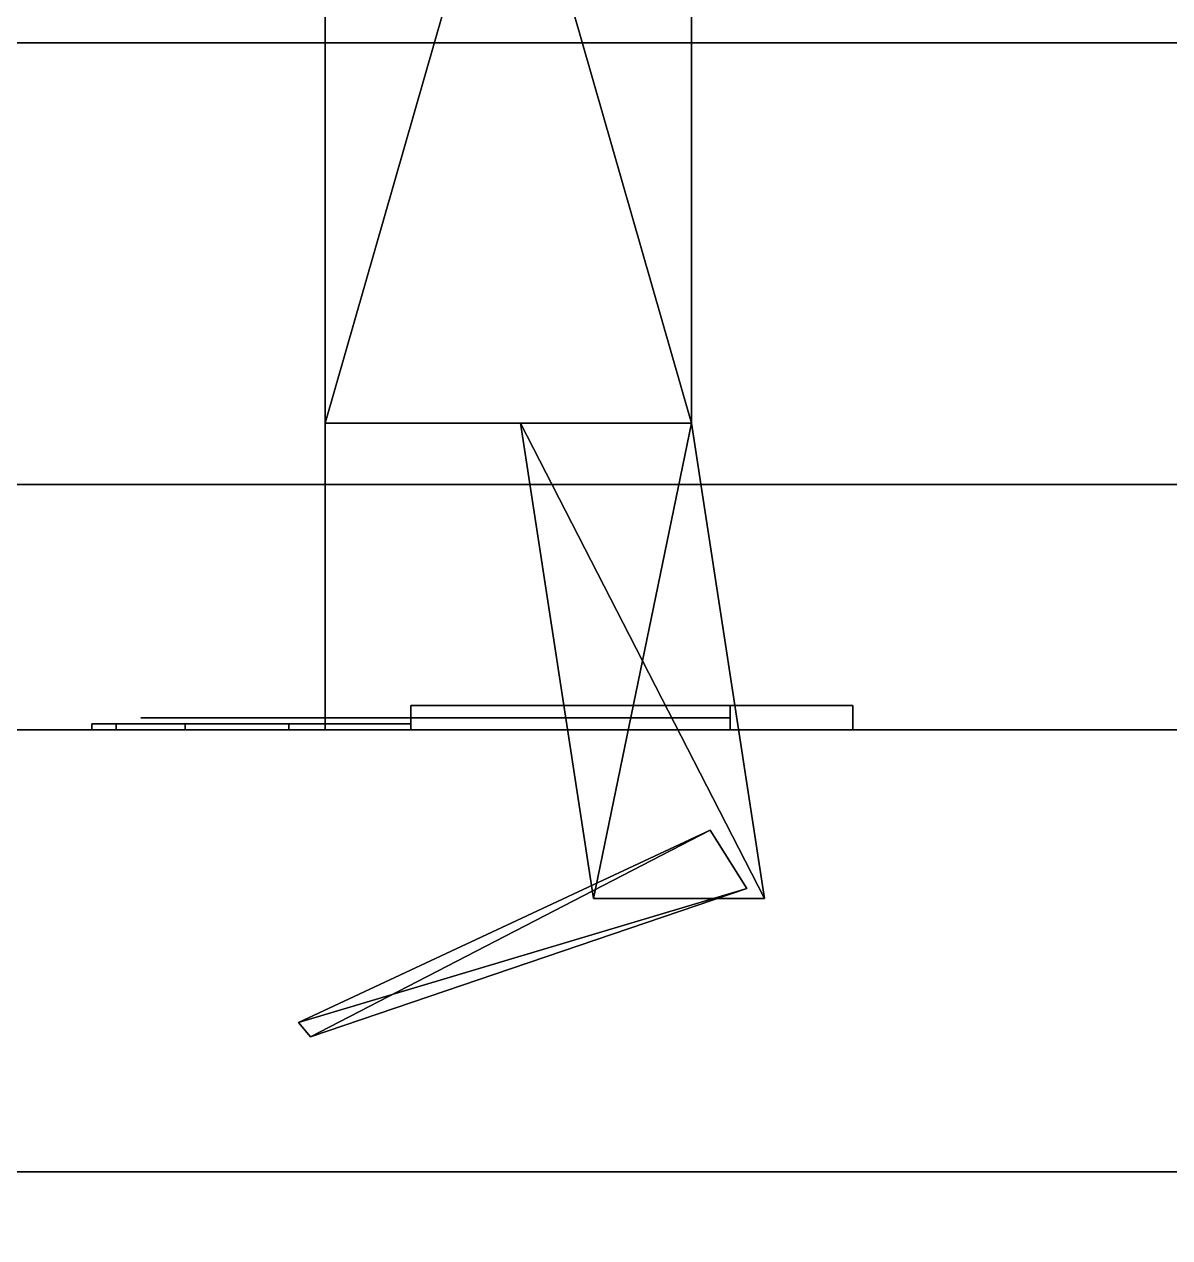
# Model space of a CAD drawing. Extents: x 0 to 5228, y -2725 to 0.
# Drawn here: x 4412.25 to 4458.91, y -750.68 to -701.25 of the extents above; entities that cross this region are included whole.
import ezdxf

# ---------------------------------------------------------------- set-up
doc = ezdxf.new("R2010")
doc.units = 0
for name, color, linetype in [('LAYER0', 7, 'CONTINUOUS'), ('LAYER1', 7, 'CONTINUOUS'), ('LAYER755', 251, 'CONTINUOUS'), ('LAYER757', 7, 'CONTINUOUS'), ('LAYER758', 251, 'CONTINUOUS'), ('LAYER792', 7, 'CONTINUOUS'), ('LAYER793', 7, 'CONTINUOUS'), ('LAYER797', 28, 'CONTINUOUS'), ('LAYER798', 253, 'CONTINUOUS'), ('LAYER799', 28, 'CONTINUOUS'), ('LAYER800', 253, 'CONTINUOUS'), ('LAYER801', 28, 'CONTINUOUS'), ('LAYER802', 253, 'CONTINUOUS'), ('LAYER803', 28, 'CONTINUOUS'), ('LAYER804', 253, 'CONTINUOUS'), ('LAYER805', 28, 'CONTINUOUS'), ('LAYER806', 253, 'CONTINUOUS'), ('LAYER807', 251, 'CONTINUOUS')]:
    doc.layers.add(name, color=color, linetype=linetype)

msp = doc.modelspace()

# ---------------------------------------------------------------- linework, layer by layer
at = {"layer": 'LAYER0', "invisible_edges": 1}
for points in [[(5227.5, 0), (0, -2725.14), (0, 0), (5227.5, 0)], [(5227.5, -2725.14, 5), (0, 0, 5), (0, -2725.14, 5), (5227.5, -2725.14, 5)], [(0, 0, 5), (5227.5, -2725.14, 5), (5227.5, 0, 5), (0, 0, 5)], [(0, -2725.14), (5227.5, 0), (5227.5, -2725.14), (0, -2725.14)]]:
    msp.add_3dface(points, dxfattribs=at)
at = {"layer": 'LAYER755', "invisible_edges": 1}
for points in [[(5098.5, -702, 2545), (3038.5, -702, 2475), (3038.5, -702, 2545), (5098.5, -702, 2545)], [(3038.5, -702, 2475), (5098.5, -702, 2545), (5098.5, -702, 2475), (3038.5, -702, 2475)], [(5098.5, -720, 2475), (3038.5, -702, 2475), (5098.5, -702, 2475), (5098.5, -720, 2475)], [(3038.5, -702, 2475), (5098.5, -720, 2475), (3038.5, -720, 2475), (3038.5, -702, 2475)], [(3038.5, -720, 2545), (5098.5, -702, 2545), (3038.5, -702, 2545), (3038.5, -720, 2545)], [(5098.5, -702, 2545), (3038.5, -720, 2545), (5098.5, -720, 2545), (5098.5, -702, 2545)], [(5098.5, -720, 2475), (3038.5, -720, 2545), (3038.5, -720, 2475), (5098.5, -720, 2475)], [(3038.5, -720, 2545), (5098.5, -720, 2475), (5098.5, -720, 2545), (3038.5, -720, 2545)]]:
    msp.add_3dface(points, dxfattribs=at)
at = {"layer": 'LAYER757', "invisible_edges": 1}
for points in [[(4424.5, -174.6001, 1992), (4768.5, -730, 1992), (4768.5, -174.6001, 1992), (4424.5, -174.6001, 1992)], [(4768.5, -730, 1992), (4424.5, -174.6001, 1992), (4424.5, -730, 1992), (4768.5, -730, 1992)], [(4424.5, -174.6001, 1992), (4424.5, -730, 1974), (4424.5, -730, 1992), (4424.5, -174.6001, 1992)], [(4424.5, -730, 1974), (4424.5, -174.6001, 1992), (4424.5, -174.6001, 1974), (4424.5, -730, 1974)], [(4424.5, -730, 1974), (4768.5, -174.6001, 1974), (4768.5, -730, 1974), (4424.5, -730, 1974)], [(4768.5, -174.6001, 1974), (4424.5, -730, 1974), (4424.5, -174.6001, 1974), (4768.5, -174.6001, 1974)], [(4424.5, -730, 1974), (4768.5, -730, 1992), (4424.5, -730, 1992), (4424.5, -730, 1974)], [(4768.5, -730, 1992), (4424.5, -730, 1974), (4768.5, -730, 1974), (4768.5, -730, 1992)]]:
    msp.add_3dface(points, dxfattribs=at)
at = {"layer": 'LAYER758', "invisible_edges": 1}
for points in [[(4406.5, -150, 155), (4424.5, -730, 155), (4406.5, -730, 155), (4406.5, -150, 155)], [(4424.5, -730, 155), (4406.5, -150, 155), (4424.5, -150, 155), (4424.5, -730, 155)], [(4424.5, -150, 2475), (4406.5, -730, 2475), (4424.5, -730, 2475), (4424.5, -150, 2475)], [(4406.5, -730, 2475), (4424.5, -150, 2475), (4406.5, -150, 2475), (4406.5, -730, 2475)], [(4424.5, -150, 2475), (4424.5, -730, 155), (4424.5, -150, 155), (4424.5, -150, 2475)], [(4424.5, -730, 155), (4424.5, -150, 2475), (4424.5, -730, 2475), (4424.5, -730, 155)], [(4406.5, -730, 2475), (4424.5, -730, 155), (4424.5, -730, 2475), (4406.5, -730, 2475)], [(4424.5, -730, 155), (4406.5, -730, 2475), (4406.5, -730, 155), (4424.5, -730, 155)]]:
    msp.add_3dface(points, dxfattribs=at)
at = {"layer": 'LAYER792', "invisible_edges": 1}
for points in [[(4768.5, -150, 156), (4424.5, -730, 156), (4424.5, -150, 156), (4768.5, -150, 156)], [(4424.5, -730, 156), (4768.5, -150, 156), (4768.5, -730, 156), (4424.5, -730, 156)], [(4424.5, -150, 174), (4424.5, -730, 156), (4424.5, -730, 174), (4424.5, -150, 174)], [(4424.5, -730, 156), (4424.5, -150, 174), (4424.5, -150, 156), (4424.5, -730, 156)], [(4768.5, -730, 174), (4424.5, -150, 174), (4424.5, -730, 174), (4768.5, -730, 174)], [(4424.5, -150, 174), (4768.5, -730, 174), (4768.5, -150, 174), (4424.5, -150, 174)], [(4768.5, -730, 174), (4424.5, -730, 156), (4768.5, -730, 156), (4768.5, -730, 174)], [(4424.5, -730, 156), (4768.5, -730, 174), (4424.5, -730, 174), (4424.5, -730, 156)]]:
    msp.add_3dface(points, dxfattribs=at)
at = {"layer": 'LAYER793', "invisible_edges": 1}
for points in [[(4424.5, -150, 2474), (4768.5, -730, 2474), (4768.5, -150, 2474), (4424.5, -150, 2474)], [(4768.5, -730, 2474), (4424.5, -150, 2474), (4424.5, -730, 2474), (4768.5, -730, 2474)], [(4424.5, -150, 2474), (4424.5, -730, 2456), (4424.5, -730, 2474), (4424.5, -150, 2474)], [(4424.5, -730, 2456), (4424.5, -150, 2474), (4424.5, -150, 2456), (4424.5, -730, 2456)], [(4424.5, -730, 2456), (4768.5, -150, 2456), (4768.5, -730, 2456), (4424.5, -730, 2456)], [(4768.5, -150, 2456), (4424.5, -730, 2456), (4424.5, -150, 2456), (4768.5, -150, 2456)], [(4424.5, -730, 2456), (4768.5, -730, 2474), (4424.5, -730, 2474), (4424.5, -730, 2456)], [(4768.5, -730, 2474), (4424.5, -730, 2456), (4768.5, -730, 2456), (4768.5, -730, 2474)]]:
    msp.add_3dface(points, dxfattribs=at)
at = {"layer": 'LAYER797'}
for points in [[(4446, -729, 237), (4428, -729, 237), (4428, -729, 237), (4446, -729, 237)], [(4446, -729, 279), (4428, -729, 279), (4428, -729, 279), (4446, -729, 279)], [(4441, -729, 249), (4441, -730, 249), (4428, -730, 249), (4428, -729, 249)], [(4428, -729, 249), (4428, -730, 249), (4428, -730, 237), (4428, -729, 237)], [(4428, -729, 237), (4428, -730, 237), (4446, -730, 237), (4446, -729, 237)], [(4441, -729, 267), (4441, -730, 267), (4428, -730, 267), (4428, -729, 267)], [(4428, -729, 267), (4428, -730, 267), (4428, -730, 279), (4428, -729, 279)], [(4428, -729, 279), (4428, -730, 279), (4446, -730, 279), (4446, -729, 279)], [(4441, -729, 249), (4441, -730, 249), (4441, -730, 267), (4441, -729, 267)], [(4446, -729, 279), (4446, -730, 279), (4446, -729, 279)], [(4446, -730, 237), (4446, -730, 279), (4446, -729, 279), (4446, -729, 237)], [(4428, -730, 249), (4428, -730, 237), (4428, -730, 249)], [(4428, -730, 267), (4428, -730, 279), (4428, -730, 267)], [(4446, -730, 237), (4428, -730, 237), (4428, -730, 279), (4446, -730, 279)], [(4441, -730, 249), (4441, -730, 267), (4441, -730, 249)]]:
    msp.add_3dface(points, dxfattribs=at)
for points, invisible_edges in [([(4446, -729, 237), (4441, -729, 249), (4428, -729, 249), (4428, -729, 237)], 1), ([(4446, -729, 279), (4441, -729, 267), (4428, -729, 267), (4428, -729, 279)], 1), ([(4446, -729, 279), (4446, -729, 237), (4441, -729, 249), (4441, -729, 267)], 10), ([(4417, -729.5, 263.5), (4417, -729.5, 252.5), (4424, -729.5, 252.5), (4423.791, -729.5, 263.3167)], 4), ([(4423.791, -729.5, 263.3167), (4424, -729.5, 252.5), (4428, -729.5, 249), (4428, -729.5, 267)], 5), ([(4428, -729.5, 267), (4428, -729.5, 249), (4441, -729.5, 249), (4441, -729.5, 267)], 1), ([(4415.989, -729.75, 253.0251), (4415, -729.75, 258), (4417, -729.75, 258), (4417, -729.75, 252.5)], 10), ([(4415, -729.75, 258), (4415.989, -729.75, 262.9749), (4417, -729.75, 263.5), (4417, -729.75, 258)], 10), ([(4418.808, -729.75, 248.8076), (4415.989, -729.75, 253.0251), (4417, -729.75, 252.5), (4420.5, -729.75, 252.5)], 10), ([(4415.989, -729.75, 262.9749), (4418.808, -729.75, 267.1924), (4420.5, -729.75, 263.5), (4417, -729.75, 263.5)], 10), ([(4423.025, -729.75, 245.9896), (4418.808, -729.75, 248.8076), (4420.5, -729.75, 252.5), (4424, -729.75, 252.5)], 10), ([(4418.808, -729.75, 267.1924), (4423.025, -729.75, 270.0104), (4424, -729.75, 263.5), (4420.5, -729.75, 263.5)], 10), ([(4428, -729.75, 245), (4423.025, -729.75, 245.9896), (4424, -729.75, 252.5), (4428, -729.75, 249)], 2), ([(4423.025, -729.75, 270.0104), (4428, -729.75, 271), (4428, -729.75, 267), (4424, -729.75, 263.5)], 8)]:
    msp.add_3dface(points, dxfattribs=dict(at, invisible_edges=invisible_edges))
at = {"layer": 'LAYER798'}
for points in [[(4424.5, -665.5, 251.2174), (4439.421, -717.5, 251.2174), (4424.5, -717.5, 251.2174), (4424.5, -665.5, 251.2174)], [(4439.421, -665.5, 251.2174), (4439.421, -717.5, 251.2174), (4424.5, -665.5, 251.2174), (4439.421, -665.5, 251.2174)], [(4424.5, -717.5, 264.7826), (4439.421, -665.5, 264.7826), (4424.5, -665.5, 264.7826), (4424.5, -717.5, 264.7826)], [(4439.421, -717.5, 264.7826), (4439.421, -665.5, 264.7826), (4424.5, -717.5, 264.7826), (4439.421, -717.5, 264.7826)], [(4439.421, -665.5, 251.2174), (4439.421, -717.5, 264.7826), (4439.421, -717.5, 251.2174), (4439.421, -665.5, 251.2174)], [(4439.421, -665.5, 264.7826), (4439.421, -717.5, 264.7826), (4439.421, -665.5, 251.2174), (4439.421, -665.5, 264.7826)], [(4432.458, -717.5, 251.2174), (4442.406, -736.8652, 251.2174), (4435.442, -736.8652, 251.2174), (4432.458, -717.5, 251.2174)], [(4439.421, -717.5, 251.2174), (4442.406, -736.8652, 251.2174), (4432.458, -717.5, 251.2174), (4439.421, -717.5, 251.2174)], [(4435.442, -736.8652, 264.7826), (4439.421, -717.5, 264.7826), (4432.458, -717.5, 264.7826), (4435.442, -736.8652, 264.7826)], [(4442.406, -736.8652, 264.7826), (4439.421, -717.5, 264.7826), (4435.442, -736.8652, 264.7826), (4442.406, -736.8652, 264.7826)], [(4439.421, -717.5, 251.2174), (4442.406, -736.8652, 264.7826), (4442.406, -736.8652, 251.2174), (4439.421, -717.5, 251.2174)], [(4439.421, -717.5, 264.7826), (4442.406, -736.8652, 264.7826), (4439.421, -717.5, 251.2174), (4439.421, -717.5, 264.7826)], [(4440.192, -734.0752, 252.3477), (4423.909, -742.5, 252.3477), (4423.418, -741.9229, 252.3477), (4440.192, -734.0752, 252.3477)], [(4423.418, -741.9229, 263.652), (4441.682, -736.4556, 263.652), (4440.192, -734.0752, 263.652), (4423.418, -741.9229, 263.652)], [(4441.682, -736.4556, 252.3477), (4423.909, -742.5, 252.3477), (4440.192, -734.0752, 252.3477), (4441.682, -736.4556, 252.3477)], [(4423.909, -742.5, 263.652), (4441.682, -736.4556, 263.652), (4423.418, -741.9229, 263.652), (4423.909, -742.5, 263.652)], [(4441.682, -736.4556, 252.3477), (4423.909, -742.5, 263.652), (4423.909, -742.5, 252.3477), (4441.682, -736.4556, 252.3477)], [(4441.682, -736.4556, 263.652), (4423.909, -742.5, 263.652), (4441.682, -736.4556, 252.3477), (4441.682, -736.4556, 263.652)]]:
    msp.add_3dface(points, dxfattribs=at)
at = {"layer": 'LAYER799'}
for points in [[(4446, -729, 765.5), (4428, -729, 765.5), (4428, -729, 765.5), (4446, -729, 765.5)], [(4446, -729, 807.5), (4428, -729, 807.5), (4428, -729, 807.5), (4446, -729, 807.5)], [(4441, -729, 777.5), (4441, -730, 777.5), (4428, -730, 777.5), (4428, -729, 777.5)], [(4428, -729, 777.5), (4428, -730, 777.5), (4428, -730, 765.5), (4428, -729, 765.5)], [(4428, -729, 765.5), (4428, -730, 765.5), (4446, -730, 765.5), (4446, -729, 765.5)], [(4441, -729, 795.5), (4441, -730, 795.5), (4428, -730, 795.5), (4428, -729, 795.5)], [(4428, -729, 795.5), (4428, -730, 795.5), (4428, -730, 807.5), (4428, -729, 807.5)], [(4428, -729, 807.5), (4428, -730, 807.5), (4446, -730, 807.5), (4446, -729, 807.5)], [(4441, -729, 777.5), (4441, -730, 777.5), (4441, -730, 795.5), (4441, -729, 795.5)], [(4446, -729, 807.5), (4446, -730, 807.5), (4446, -729, 807.5)], [(4446, -730, 765.5), (4446, -730, 807.5), (4446, -729, 807.5), (4446, -729, 765.5)], [(4428, -730, 777.5), (4428, -730, 765.5), (4428, -730, 777.5)], [(4428, -730, 795.5), (4428, -730, 807.5), (4428, -730, 795.5)], [(4446, -730, 765.5), (4428, -730, 765.5), (4428, -730, 807.5), (4446, -730, 807.5)], [(4441, -730, 777.5), (4441, -730, 795.5), (4441, -730, 777.5)]]:
    msp.add_3dface(points, dxfattribs=at)
for points, invisible_edges in [([(4446, -729, 765.5), (4441, -729, 777.5), (4428, -729, 777.5), (4428, -729, 765.5)], 1), ([(4446, -729, 807.5), (4441, -729, 795.5), (4428, -729, 795.5), (4428, -729, 807.5)], 1), ([(4446, -729, 807.5), (4446, -729, 765.5), (4441, -729, 777.5), (4441, -729, 795.5)], 10), ([(4417, -729.5, 792), (4417, -729.5, 781), (4424, -729.5, 781), (4423.791, -729.5, 791.8167)], 4), ([(4423.791, -729.5, 791.8167), (4424, -729.5, 781), (4428, -729.5, 777.5), (4428, -729.5, 795.5)], 5), ([(4428, -729.5, 795.5), (4428, -729.5, 777.5), (4441, -729.5, 777.5), (4441, -729.5, 795.5)], 1), ([(4415.989, -729.75, 781.5251), (4415, -729.75, 786.5), (4417, -729.75, 786.5), (4417, -729.75, 781)], 10), ([(4415, -729.75, 786.5), (4415.989, -729.75, 791.4749), (4417, -729.75, 792), (4417, -729.75, 786.5)], 10), ([(4418.808, -729.75, 777.3076), (4415.989, -729.75, 781.5251), (4417, -729.75, 781), (4420.5, -729.75, 781)], 10), ([(4415.989, -729.75, 791.4749), (4418.808, -729.75, 795.6924), (4420.5, -729.75, 792), (4417, -729.75, 792)], 10), ([(4423.025, -729.75, 774.4896), (4418.808, -729.75, 777.3076), (4420.5, -729.75, 781), (4424, -729.75, 781)], 10), ([(4418.808, -729.75, 795.6924), (4423.025, -729.75, 798.5104), (4424, -729.75, 792), (4420.5, -729.75, 792)], 10), ([(4428, -729.75, 773.5), (4423.025, -729.75, 774.4896), (4424, -729.75, 781), (4428, -729.75, 777.5)], 2), ([(4423.025, -729.75, 798.5104), (4428, -729.75, 799.5), (4428, -729.75, 795.5), (4424, -729.75, 792)], 8)]:
    msp.add_3dface(points, dxfattribs=dict(at, invisible_edges=invisible_edges))
at = {"layer": 'LAYER800'}
for points in [[(4424.5, -665.5, 779.7174), (4439.421, -717.5, 779.7174), (4424.5, -717.5, 779.7174), (4424.5, -665.5, 779.7174)], [(4439.421, -665.5, 779.7174), (4439.421, -717.5, 779.7174), (4424.5, -665.5, 779.7174), (4439.421, -665.5, 779.7174)], [(4424.5, -717.5, 793.2826), (4439.421, -665.5, 793.2826), (4424.5, -665.5, 793.2826), (4424.5, -717.5, 793.2826)], [(4439.421, -717.5, 793.2826), (4439.421, -665.5, 793.2826), (4424.5, -717.5, 793.2826), (4439.421, -717.5, 793.2826)], [(4439.421, -665.5, 779.7174), (4439.421, -717.5, 793.2826), (4439.421, -717.5, 779.7174), (4439.421, -665.5, 779.7174)], [(4439.421, -665.5, 793.2826), (4439.421, -717.5, 793.2826), (4439.421, -665.5, 779.7174), (4439.421, -665.5, 793.2826)], [(4432.458, -717.5, 779.7174), (4442.406, -736.8652, 779.7174), (4435.442, -736.8652, 779.7174), (4432.458, -717.5, 779.7174)], [(4439.421, -717.5, 779.7174), (4442.406, -736.8652, 779.7174), (4432.458, -717.5, 779.7174), (4439.421, -717.5, 779.7174)], [(4435.442, -736.8652, 793.2826), (4439.421, -717.5, 793.2826), (4432.458, -717.5, 793.2826), (4435.442, -736.8652, 793.2826)], [(4442.406, -736.8652, 793.2826), (4439.421, -717.5, 793.2826), (4435.442, -736.8652, 793.2826), (4442.406, -736.8652, 793.2826)], [(4439.421, -717.5, 779.7174), (4442.406, -736.8652, 793.2826), (4442.406, -736.8652, 779.7174), (4439.421, -717.5, 779.7174)], [(4439.421, -717.5, 793.2826), (4442.406, -736.8652, 793.2826), (4439.421, -717.5, 779.7174), (4439.421, -717.5, 793.2826)], [(4440.192, -734.0752, 780.8477), (4423.909, -742.5, 780.8477), (4423.418, -741.9229, 780.8477), (4440.192, -734.0752, 780.8477)], [(4423.418, -741.9229, 792.152), (4441.682, -736.4556, 792.152), (4440.192, -734.0752, 792.152), (4423.418, -741.9229, 792.152)], [(4441.682, -736.4556, 780.8477), (4423.909, -742.5, 780.8477), (4440.192, -734.0752, 780.8477), (4441.682, -736.4556, 780.8477)], [(4423.909, -742.5, 792.152), (4441.682, -736.4556, 792.152), (4423.418, -741.9229, 792.152), (4423.909, -742.5, 792.152)], [(4441.682, -736.4556, 780.8477), (4423.909, -742.5, 792.152), (4423.909, -742.5, 780.8477), (4441.682, -736.4556, 780.8477)], [(4441.682, -736.4556, 792.152), (4423.909, -742.5, 792.152), (4441.682, -736.4556, 780.8477), (4441.682, -736.4556, 792.152)]]:
    msp.add_3dface(points, dxfattribs=at)
at = {"layer": 'LAYER801'}
for points in [[(4446, -729, 1294), (4428, -729, 1294), (4428, -729, 1294), (4446, -729, 1294)], [(4446, -729, 1336), (4428, -729, 1336), (4428, -729, 1336), (4446, -729, 1336)], [(4441, -729, 1306), (4441, -730, 1306), (4428, -730, 1306), (4428, -729, 1306)], [(4428, -729, 1306), (4428, -730, 1306), (4428, -730, 1294), (4428, -729, 1294)], [(4428, -729, 1294), (4428, -730, 1294), (4446, -730, 1294), (4446, -729, 1294)], [(4441, -729, 1324), (4441, -730, 1324), (4428, -730, 1324), (4428, -729, 1324)], [(4428, -729, 1324), (4428, -730, 1324), (4428, -730, 1336), (4428, -729, 1336)], [(4428, -729, 1336), (4428, -730, 1336), (4446, -730, 1336), (4446, -729, 1336)], [(4441, -729, 1306), (4441, -730, 1306), (4441, -730, 1324), (4441, -729, 1324)], [(4446, -729, 1336), (4446, -730, 1336), (4446, -729, 1336)], [(4446, -730, 1294), (4446, -730, 1336), (4446, -729, 1336), (4446, -729, 1294)], [(4428, -730, 1306), (4428, -730, 1294), (4428, -730, 1306)], [(4428, -730, 1324), (4428, -730, 1336), (4428, -730, 1324)], [(4446, -730, 1294), (4428, -730, 1294), (4428, -730, 1336), (4446, -730, 1336)], [(4441, -730, 1306), (4441, -730, 1324), (4441, -730, 1306)]]:
    msp.add_3dface(points, dxfattribs=at)
for points, invisible_edges in [([(4446, -729, 1294), (4441, -729, 1306), (4428, -729, 1306), (4428, -729, 1294)], 1), ([(4446, -729, 1336), (4441, -729, 1324), (4428, -729, 1324), (4428, -729, 1336)], 1), ([(4446, -729, 1336), (4446, -729, 1294), (4441, -729, 1306), (4441, -729, 1324)], 10), ([(4417, -729.5, 1320.5), (4417, -729.5, 1309.5), (4424, -729.5, 1309.5), (4423.791, -729.5, 1320.317)], 4), ([(4423.791, -729.5, 1320.317), (4424, -729.5, 1309.5), (4428, -729.5, 1306), (4428, -729.5, 1324)], 5), ([(4428, -729.5, 1324), (4428, -729.5, 1306), (4441, -729.5, 1306), (4441, -729.5, 1324)], 1), ([(4415.989, -729.75, 1310.025), (4415, -729.75, 1315), (4417, -729.75, 1315), (4417, -729.75, 1309.5)], 10), ([(4415, -729.75, 1315), (4415.989, -729.75, 1319.975), (4417, -729.75, 1320.5), (4417, -729.75, 1315)], 10), ([(4418.808, -729.75, 1305.808), (4415.989, -729.75, 1310.025), (4417, -729.75, 1309.5), (4420.5, -729.75, 1309.5)], 10), ([(4415.989, -729.75, 1319.975), (4418.808, -729.75, 1324.192), (4420.5, -729.75, 1320.5), (4417, -729.75, 1320.5)], 10), ([(4423.025, -729.75, 1302.99), (4418.808, -729.75, 1305.808), (4420.5, -729.75, 1309.5), (4424, -729.75, 1309.5)], 10), ([(4418.808, -729.75, 1324.192), (4423.025, -729.75, 1327.01), (4424, -729.75, 1320.5), (4420.5, -729.75, 1320.5)], 10), ([(4428, -729.75, 1302), (4423.025, -729.75, 1302.99), (4424, -729.75, 1309.5), (4428, -729.75, 1306)], 2), ([(4423.025, -729.75, 1327.01), (4428, -729.75, 1328), (4428, -729.75, 1324), (4424, -729.75, 1320.5)], 8)]:
    msp.add_3dface(points, dxfattribs=dict(at, invisible_edges=invisible_edges))
at = {"layer": 'LAYER802'}
for points in [[(4424.5, -665.5, 1308.217), (4439.421, -717.5, 1308.217), (4424.5, -717.5, 1308.217), (4424.5, -665.5, 1308.217)], [(4439.421, -665.5, 1308.217), (4439.421, -717.5, 1308.217), (4424.5, -665.5, 1308.217), (4439.421, -665.5, 1308.217)], [(4424.5, -717.5, 1321.783), (4439.421, -665.5, 1321.783), (4424.5, -665.5, 1321.783), (4424.5, -717.5, 1321.783)], [(4439.421, -717.5, 1321.783), (4439.421, -665.5, 1321.783), (4424.5, -717.5, 1321.783), (4439.421, -717.5, 1321.783)], [(4439.421, -665.5, 1308.217), (4439.421, -717.5, 1321.783), (4439.421, -717.5, 1308.217), (4439.421, -665.5, 1308.217)], [(4439.421, -665.5, 1321.783), (4439.421, -717.5, 1321.783), (4439.421, -665.5, 1308.217), (4439.421, -665.5, 1321.783)], [(4432.458, -717.5, 1308.217), (4442.406, -736.8652, 1308.217), (4435.442, -736.8652, 1308.217), (4432.458, -717.5, 1308.217)], [(4439.421, -717.5, 1308.217), (4442.406, -736.8652, 1308.217), (4432.458, -717.5, 1308.217), (4439.421, -717.5, 1308.217)], [(4435.442, -736.8652, 1321.783), (4439.421, -717.5, 1321.783), (4432.458, -717.5, 1321.783), (4435.442, -736.8652, 1321.783)], [(4442.406, -736.8652, 1321.783), (4439.421, -717.5, 1321.783), (4435.442, -736.8652, 1321.783), (4442.406, -736.8652, 1321.783)], [(4439.421, -717.5, 1308.217), (4442.406, -736.8652, 1321.783), (4442.406, -736.8652, 1308.217), (4439.421, -717.5, 1308.217)], [(4439.421, -717.5, 1321.783), (4442.406, -736.8652, 1321.783), (4439.421, -717.5, 1308.217), (4439.421, -717.5, 1321.783)], [(4440.192, -734.0752, 1309.348), (4423.909, -742.5, 1309.348), (4423.418, -741.9229, 1309.348), (4440.192, -734.0752, 1309.348)], [(4423.418, -741.9229, 1320.652), (4441.682, -736.4556, 1320.652), (4440.192, -734.0752, 1320.652), (4423.418, -741.9229, 1320.652)], [(4441.682, -736.4556, 1309.348), (4423.909, -742.5, 1309.348), (4440.192, -734.0752, 1309.348), (4441.682, -736.4556, 1309.348)], [(4423.909, -742.5, 1320.652), (4441.682, -736.4556, 1320.652), (4423.418, -741.9229, 1320.652), (4423.909, -742.5, 1320.652)], [(4441.682, -736.4556, 1309.348), (4423.909, -742.5, 1320.652), (4423.909, -742.5, 1309.348), (4441.682, -736.4556, 1309.348)], [(4441.682, -736.4556, 1320.652), (4423.909, -742.5, 1320.652), (4441.682, -736.4556, 1309.348), (4441.682, -736.4556, 1320.652)]]:
    msp.add_3dface(points, dxfattribs=at)
at = {"layer": 'LAYER803'}
for points in [[(4446, -729, 1822.5), (4428, -729, 1822.5), (4428, -729, 1822.5), (4446, -729, 1822.5)], [(4446, -729, 1864.5), (4428, -729, 1864.5), (4428, -729, 1864.5), (4446, -729, 1864.5)], [(4441, -729, 1834.5), (4441, -730, 1834.5), (4428, -730, 1834.5), (4428, -729, 1834.5)], [(4428, -729, 1834.5), (4428, -730, 1834.5), (4428, -730, 1822.5), (4428, -729, 1822.5)], [(4428, -729, 1822.5), (4428, -730, 1822.5), (4446, -730, 1822.5), (4446, -729, 1822.5)], [(4441, -729, 1852.5), (4441, -730, 1852.5), (4428, -730, 1852.5), (4428, -729, 1852.5)], [(4428, -729, 1852.5), (4428, -730, 1852.5), (4428, -730, 1864.5), (4428, -729, 1864.5)], [(4428, -729, 1864.5), (4428, -730, 1864.5), (4446, -730, 1864.5), (4446, -729, 1864.5)], [(4441, -729, 1834.5), (4441, -730, 1834.5), (4441, -730, 1852.5), (4441, -729, 1852.5)], [(4446, -729, 1864.5), (4446, -730, 1864.5), (4446, -729, 1864.5)], [(4446, -730, 1822.5), (4446, -730, 1864.5), (4446, -729, 1864.5), (4446, -729, 1822.5)], [(4428, -730, 1834.5), (4428, -730, 1822.5), (4428, -730, 1834.5)], [(4428, -730, 1852.5), (4428, -730, 1864.5), (4428, -730, 1852.5)], [(4446, -730, 1822.5), (4428, -730, 1822.5), (4428, -730, 1864.5), (4446, -730, 1864.5)], [(4441, -730, 1834.5), (4441, -730, 1852.5), (4441, -730, 1834.5)]]:
    msp.add_3dface(points, dxfattribs=at)
for points, invisible_edges in [([(4446, -729, 1822.5), (4441, -729, 1834.5), (4428, -729, 1834.5), (4428, -729, 1822.5)], 1), ([(4446, -729, 1864.5), (4441, -729, 1852.5), (4428, -729, 1852.5), (4428, -729, 1864.5)], 1), ([(4446, -729, 1864.5), (4446, -729, 1822.5), (4441, -729, 1834.5), (4441, -729, 1852.5)], 10), ([(4417, -729.5, 1849), (4417, -729.5, 1838), (4424, -729.5, 1838), (4423.791, -729.5, 1848.817)], 4), ([(4423.791, -729.5, 1848.817), (4424, -729.5, 1838), (4428, -729.5, 1834.5), (4428, -729.5, 1852.5)], 5), ([(4428, -729.5, 1852.5), (4428, -729.5, 1834.5), (4441, -729.5, 1834.5), (4441, -729.5, 1852.5)], 1), ([(4415.989, -729.75, 1838.525), (4415, -729.75, 1843.5), (4417, -729.75, 1843.5), (4417, -729.75, 1838)], 10), ([(4415, -729.75, 1843.5), (4415.989, -729.75, 1848.475), (4417, -729.75, 1849), (4417, -729.75, 1843.5)], 10), ([(4418.808, -729.75, 1834.308), (4415.989, -729.75, 1838.525), (4417, -729.75, 1838), (4420.5, -729.75, 1838)], 10), ([(4415.989, -729.75, 1848.475), (4418.808, -729.75, 1852.692), (4420.5, -729.75, 1849), (4417, -729.75, 1849)], 10), ([(4423.025, -729.75, 1831.49), (4418.808, -729.75, 1834.308), (4420.5, -729.75, 1838), (4424, -729.75, 1838)], 10), ([(4418.808, -729.75, 1852.692), (4423.025, -729.75, 1855.51), (4424, -729.75, 1849), (4420.5, -729.75, 1849)], 10), ([(4428, -729.75, 1830.5), (4423.025, -729.75, 1831.49), (4424, -729.75, 1838), (4428, -729.75, 1834.5)], 2), ([(4423.025, -729.75, 1855.51), (4428, -729.75, 1856.5), (4428, -729.75, 1852.5), (4424, -729.75, 1849)], 8)]:
    msp.add_3dface(points, dxfattribs=dict(at, invisible_edges=invisible_edges))
at = {"layer": 'LAYER804'}
for points in [[(4424.5, -665.5, 1836.717), (4439.421, -717.5, 1836.717), (4424.5, -717.5, 1836.717), (4424.5, -665.5, 1836.717)], [(4439.421, -665.5, 1836.717), (4439.421, -717.5, 1836.717), (4424.5, -665.5, 1836.717), (4439.421, -665.5, 1836.717)], [(4424.5, -717.5, 1850.283), (4439.421, -665.5, 1850.283), (4424.5, -665.5, 1850.283), (4424.5, -717.5, 1850.283)], [(4439.421, -717.5, 1850.283), (4439.421, -665.5, 1850.283), (4424.5, -717.5, 1850.283), (4439.421, -717.5, 1850.283)], [(4439.421, -665.5, 1836.717), (4439.421, -717.5, 1850.283), (4439.421, -717.5, 1836.717), (4439.421, -665.5, 1836.717)], [(4439.421, -665.5, 1850.283), (4439.421, -717.5, 1850.283), (4439.421, -665.5, 1836.717), (4439.421, -665.5, 1850.283)], [(4432.458, -717.5, 1836.717), (4442.406, -736.8652, 1836.717), (4435.442, -736.8652, 1836.717), (4432.458, -717.5, 1836.717)], [(4439.421, -717.5, 1836.717), (4442.406, -736.8652, 1836.717), (4432.458, -717.5, 1836.717), (4439.421, -717.5, 1836.717)], [(4435.442, -736.8652, 1850.283), (4439.421, -717.5, 1850.283), (4432.458, -717.5, 1850.283), (4435.442, -736.8652, 1850.283)], [(4442.406, -736.8652, 1850.283), (4439.421, -717.5, 1850.283), (4435.442, -736.8652, 1850.283), (4442.406, -736.8652, 1850.283)], [(4439.421, -717.5, 1836.717), (4442.406, -736.8652, 1850.283), (4442.406, -736.8652, 1836.717), (4439.421, -717.5, 1836.717)], [(4439.421, -717.5, 1850.283), (4442.406, -736.8652, 1850.283), (4439.421, -717.5, 1836.717), (4439.421, -717.5, 1850.283)], [(4440.192, -734.0752, 1837.848), (4423.909, -742.5, 1837.848), (4423.418, -741.9229, 1837.848), (4440.192, -734.0752, 1837.848)], [(4423.418, -741.9229, 1849.152), (4441.682, -736.4556, 1849.152), (4440.192, -734.0752, 1849.152), (4423.418, -741.9229, 1849.152)], [(4441.682, -736.4556, 1837.848), (4423.909, -742.5, 1837.848), (4440.192, -734.0752, 1837.848), (4441.682, -736.4556, 1837.848)], [(4423.909, -742.5, 1849.152), (4441.682, -736.4556, 1849.152), (4423.418, -741.9229, 1849.152), (4423.909, -742.5, 1849.152)], [(4441.682, -736.4556, 1837.848), (4423.909, -742.5, 1849.152), (4423.909, -742.5, 1837.848), (4441.682, -736.4556, 1837.848)], [(4441.682, -736.4556, 1849.152), (4423.909, -742.5, 1849.152), (4441.682, -736.4556, 1837.848), (4441.682, -736.4556, 1849.152)]]:
    msp.add_3dface(points, dxfattribs=at)
at = {"layer": 'LAYER805'}
for points in [[(4446, -729, 2351), (4428, -729, 2351), (4428, -729, 2351), (4446, -729, 2351)], [(4446, -729, 2393), (4428, -729, 2393), (4428, -729, 2393), (4446, -729, 2393)], [(4441, -729, 2363), (4441, -730, 2363), (4428, -730, 2363), (4428, -729, 2363)], [(4428, -729, 2363), (4428, -730, 2363), (4428, -730, 2351), (4428, -729, 2351)], [(4428, -729, 2351), (4428, -730, 2351), (4446, -730, 2351), (4446, -729, 2351)], [(4441, -729, 2381), (4441, -730, 2381), (4428, -730, 2381), (4428, -729, 2381)], [(4428, -729, 2381), (4428, -730, 2381), (4428, -730, 2393), (4428, -729, 2393)], [(4428, -729, 2393), (4428, -730, 2393), (4446, -730, 2393), (4446, -729, 2393)], [(4441, -729, 2363), (4441, -730, 2363), (4441, -730, 2381), (4441, -729, 2381)], [(4446, -729, 2393), (4446, -730, 2393), (4446, -729, 2393)], [(4446, -730, 2351), (4446, -730, 2393), (4446, -729, 2393), (4446, -729, 2351)], [(4428, -730, 2363), (4428, -730, 2351), (4428, -730, 2363)], [(4428, -730, 2381), (4428, -730, 2393), (4428, -730, 2381)], [(4446, -730, 2351), (4428, -730, 2351), (4428, -730, 2393), (4446, -730, 2393)], [(4441, -730, 2363), (4441, -730, 2381), (4441, -730, 2363)]]:
    msp.add_3dface(points, dxfattribs=at)
for points, invisible_edges in [([(4446, -729, 2351), (4441, -729, 2363), (4428, -729, 2363), (4428, -729, 2351)], 1), ([(4446, -729, 2393), (4441, -729, 2381), (4428, -729, 2381), (4428, -729, 2393)], 1), ([(4446, -729, 2393), (4446, -729, 2351), (4441, -729, 2363), (4441, -729, 2381)], 10), ([(4417, -729.5, 2377.5), (4417, -729.5, 2366.5), (4424, -729.5, 2366.5), (4423.791, -729.5, 2377.317)], 4), ([(4423.791, -729.5, 2377.317), (4424, -729.5, 2366.5), (4428, -729.5, 2363), (4428, -729.5, 2381)], 5), ([(4428, -729.5, 2381), (4428, -729.5, 2363), (4441, -729.5, 2363), (4441, -729.5, 2381)], 1), ([(4415.989, -729.75, 2367.025), (4415, -729.75, 2372), (4417, -729.75, 2372), (4417, -729.75, 2366.5)], 10), ([(4415, -729.75, 2372), (4415.989, -729.75, 2376.975), (4417, -729.75, 2377.5), (4417, -729.75, 2372)], 10), ([(4418.808, -729.75, 2362.808), (4415.989, -729.75, 2367.025), (4417, -729.75, 2366.5), (4420.5, -729.75, 2366.5)], 10), ([(4415.989, -729.75, 2376.975), (4418.808, -729.75, 2381.192), (4420.5, -729.75, 2377.5), (4417, -729.75, 2377.5)], 10), ([(4423.025, -729.75, 2359.99), (4418.808, -729.75, 2362.808), (4420.5, -729.75, 2366.5), (4424, -729.75, 2366.5)], 10), ([(4418.808, -729.75, 2381.192), (4423.025, -729.75, 2384.01), (4424, -729.75, 2377.5), (4420.5, -729.75, 2377.5)], 10), ([(4428, -729.75, 2359), (4423.025, -729.75, 2359.99), (4424, -729.75, 2366.5), (4428, -729.75, 2363)], 2), ([(4423.025, -729.75, 2384.01), (4428, -729.75, 2385), (4428, -729.75, 2381), (4424, -729.75, 2377.5)], 8)]:
    msp.add_3dface(points, dxfattribs=dict(at, invisible_edges=invisible_edges))
at = {"layer": 'LAYER806'}
for points in [[(4424.5, -665.5, 2365.217), (4439.421, -717.5, 2365.217), (4424.5, -717.5, 2365.217), (4424.5, -665.5, 2365.217)], [(4439.421, -665.5, 2365.217), (4439.421, -717.5, 2365.217), (4424.5, -665.5, 2365.217), (4439.421, -665.5, 2365.217)], [(4424.5, -717.5, 2378.783), (4439.421, -665.5, 2378.783), (4424.5, -665.5, 2378.783), (4424.5, -717.5, 2378.783)], [(4439.421, -717.5, 2378.783), (4439.421, -665.5, 2378.783), (4424.5, -717.5, 2378.783), (4439.421, -717.5, 2378.783)], [(4439.421, -665.5, 2365.217), (4439.421, -717.5, 2378.783), (4439.421, -717.5, 2365.217), (4439.421, -665.5, 2365.217)], [(4439.421, -665.5, 2378.783), (4439.421, -717.5, 2378.783), (4439.421, -665.5, 2365.217), (4439.421, -665.5, 2378.783)], [(4432.458, -717.5, 2365.217), (4442.406, -736.8652, 2365.217), (4435.442, -736.8652, 2365.217), (4432.458, -717.5, 2365.217)], [(4439.421, -717.5, 2365.217), (4442.406, -736.8652, 2365.217), (4432.458, -717.5, 2365.217), (4439.421, -717.5, 2365.217)], [(4435.442, -736.8652, 2378.783), (4439.421, -717.5, 2378.783), (4432.458, -717.5, 2378.783), (4435.442, -736.8652, 2378.783)], [(4442.406, -736.8652, 2378.783), (4439.421, -717.5, 2378.783), (4435.442, -736.8652, 2378.783), (4442.406, -736.8652, 2378.783)], [(4439.421, -717.5, 2365.217), (4442.406, -736.8652, 2378.783), (4442.406, -736.8652, 2365.217), (4439.421, -717.5, 2365.217)], [(4439.421, -717.5, 2378.783), (4442.406, -736.8652, 2378.783), (4439.421, -717.5, 2365.217), (4439.421, -717.5, 2378.783)], [(4440.192, -734.0752, 2366.348), (4423.909, -742.5, 2366.348), (4423.418, -741.9229, 2366.348), (4440.192, -734.0752, 2366.348)], [(4423.418, -741.9229, 2377.652), (4441.682, -736.4556, 2377.652), (4440.192, -734.0752, 2377.652), (4423.418, -741.9229, 2377.652)], [(4441.682, -736.4556, 2366.348), (4423.909, -742.5, 2366.348), (4440.192, -734.0752, 2366.348), (4441.682, -736.4556, 2366.348)], [(4423.909, -742.5, 2377.652), (4441.682, -736.4556, 2377.652), (4423.418, -741.9229, 2377.652), (4423.909, -742.5, 2377.652)], [(4441.682, -736.4556, 2366.348), (4423.909, -742.5, 2377.652), (4423.909, -742.5, 2366.348), (4441.682, -736.4556, 2366.348)], [(4441.682, -736.4556, 2377.652), (4423.909, -742.5, 2377.652), (4441.682, -736.4556, 2366.348), (4441.682, -736.4556, 2377.652)]]:
    msp.add_3dface(points, dxfattribs=at)
at = {"layer": 'LAYER807', "invisible_edges": 1}
for points in [[(4784.5, -730, 158), (4408.5, -730, 2472), (4784.5, -730, 2472), (4784.5, -730, 158)], [(4408.5, -730, 2472), (4784.5, -730, 158), (4408.5, -730, 158), (4408.5, -730, 2472)], [(4784.5, -730, 158), (4408.5, -748, 158), (4408.5, -730, 158), (4784.5, -730, 158)], [(4408.5, -748, 158), (4784.5, -730, 158), (4784.5, -748, 158), (4408.5, -748, 158)], [(4784.5, -748, 2472), (4408.5, -730, 2472), (4408.5, -748, 2472), (4784.5, -748, 2472)], [(4408.5, -730, 2472), (4784.5, -748, 2472), (4784.5, -730, 2472), (4408.5, -730, 2472)], [(4408.5, -748, 158), (4784.5, -748, 2472), (4408.5, -748, 2472), (4408.5, -748, 158)], [(4784.5, -748, 2472), (4408.5, -748, 158), (4784.5, -748, 158), (4784.5, -748, 2472)]]:
    msp.add_3dface(points, dxfattribs=at)

# ---------------------------------------------------------------- meshes
at = {"layer": 'LAYER1'}
mesh = msp.add_polymesh((6, 2), dxfattribs=at)
for k, corner in enumerate([(4927.5, -150, 2523), (977.5, -150, 2523), (4927.5, -330, 2523), (4927.5, -150, 2523), (5077.5, -330, 2523), (4927.5, -330, 2523), (5077.5, -2165, 2523), (5077.5, -330, 2523), (2281.5, -2165, 2523), (5077.5, -2165, 2523), (2281.5, -2315, 2523), (5227.5, -2315, 2523)]):
    mesh.set_mesh_vertex(divmod(k, 2), corner)
at = {"layer": 'LAYER797'}
mesh = msp.add_polymesh((2, 9), dxfattribs=at)
for k, corner in enumerate([(4428, -729.75, 245), (4423.025, -729.75, 245.9896), (4418.808, -729.75, 248.8076), (4415.989, -729.75, 253.0251), (4415, -729.75, 258), (4415.989, -729.75, 262.9749), (4418.808, -729.75, 267.1924), (4423.025, -729.75, 270.0104), (4428, -729.75, 271), (4428, -730, 245), (4423.025, -730, 245.9896), (4418.808, -730, 248.8076), (4415.989, -730, 253.0251), (4415, -730, 258), (4415.989, -730, 262.9749), (4418.808, -730, 267.1924), (4423.025, -730, 270.0104), (4428, -730, 271)]):
    mesh.set_mesh_vertex(divmod(k, 9), corner)
at = {"layer": 'LAYER799'}
mesh = msp.add_polymesh((2, 9), dxfattribs=at)
for k, corner in enumerate([(4428, -729.75, 773.5), (4423.025, -729.75, 774.4896), (4418.808, -729.75, 777.3076), (4415.989, -729.75, 781.5251), (4415, -729.75, 786.5), (4415.989, -729.75, 791.4749), (4418.808, -729.75, 795.6924), (4423.025, -729.75, 798.5104), (4428, -729.75, 799.5), (4428, -730, 773.5), (4423.025, -730, 774.4896), (4418.808, -730, 777.3076), (4415.989, -730, 781.5251), (4415, -730, 786.5), (4415.989, -730, 791.4749), (4418.808, -730, 795.6924), (4423.025, -730, 798.5104), (4428, -730, 799.5)]):
    mesh.set_mesh_vertex(divmod(k, 9), corner)
at = {"layer": 'LAYER801'}
mesh = msp.add_polymesh((2, 9), dxfattribs=at)
for k, corner in enumerate([(4428, -729.75, 1302), (4423.025, -729.75, 1302.99), (4418.808, -729.75, 1305.808), (4415.989, -729.75, 1310.025), (4415, -729.75, 1315), (4415.989, -729.75, 1319.975), (4418.808, -729.75, 1324.192), (4423.025, -729.75, 1327.01), (4428, -729.75, 1328), (4428, -730, 1302), (4423.025, -730, 1302.99), (4418.808, -730, 1305.808), (4415.989, -730, 1310.025), (4415, -730, 1315), (4415.989, -730, 1319.975), (4418.808, -730, 1324.192), (4423.025, -730, 1327.01), (4428, -730, 1328)]):
    mesh.set_mesh_vertex(divmod(k, 9), corner)
at = {"layer": 'LAYER803'}
mesh = msp.add_polymesh((2, 9), dxfattribs=at)
for k, corner in enumerate([(4428, -729.75, 1830.5), (4423.025, -729.75, 1831.49), (4418.808, -729.75, 1834.308), (4415.989, -729.75, 1838.525), (4415, -729.75, 1843.5), (4415.989, -729.75, 1848.475), (4418.808, -729.75, 1852.692), (4423.025, -729.75, 1855.51), (4428, -729.75, 1856.5), (4428, -730, 1830.5), (4423.025, -730, 1831.49), (4418.808, -730, 1834.308), (4415.989, -730, 1838.525), (4415, -730, 1843.5), (4415.989, -730, 1848.475), (4418.808, -730, 1852.692), (4423.025, -730, 1855.51), (4428, -730, 1856.5)]):
    mesh.set_mesh_vertex(divmod(k, 9), corner)
at = {"layer": 'LAYER805'}
mesh = msp.add_polymesh((2, 9), dxfattribs=at)
for k, corner in enumerate([(4428, -729.75, 2359), (4423.025, -729.75, 2359.99), (4418.808, -729.75, 2362.808), (4415.989, -729.75, 2367.025), (4415, -729.75, 2372), (4415.989, -729.75, 2376.975), (4418.808, -729.75, 2381.192), (4423.025, -729.75, 2384.01), (4428, -729.75, 2385), (4428, -730, 2359), (4423.025, -730, 2359.99), (4418.808, -730, 2362.808), (4415.989, -730, 2367.025), (4415, -730, 2372), (4415.989, -730, 2376.975), (4418.808, -730, 2381.192), (4423.025, -730, 2384.01), (4428, -730, 2385)]):
    mesh.set_mesh_vertex(divmod(k, 9), corner)

doc.saveas('drawing.dxf')
